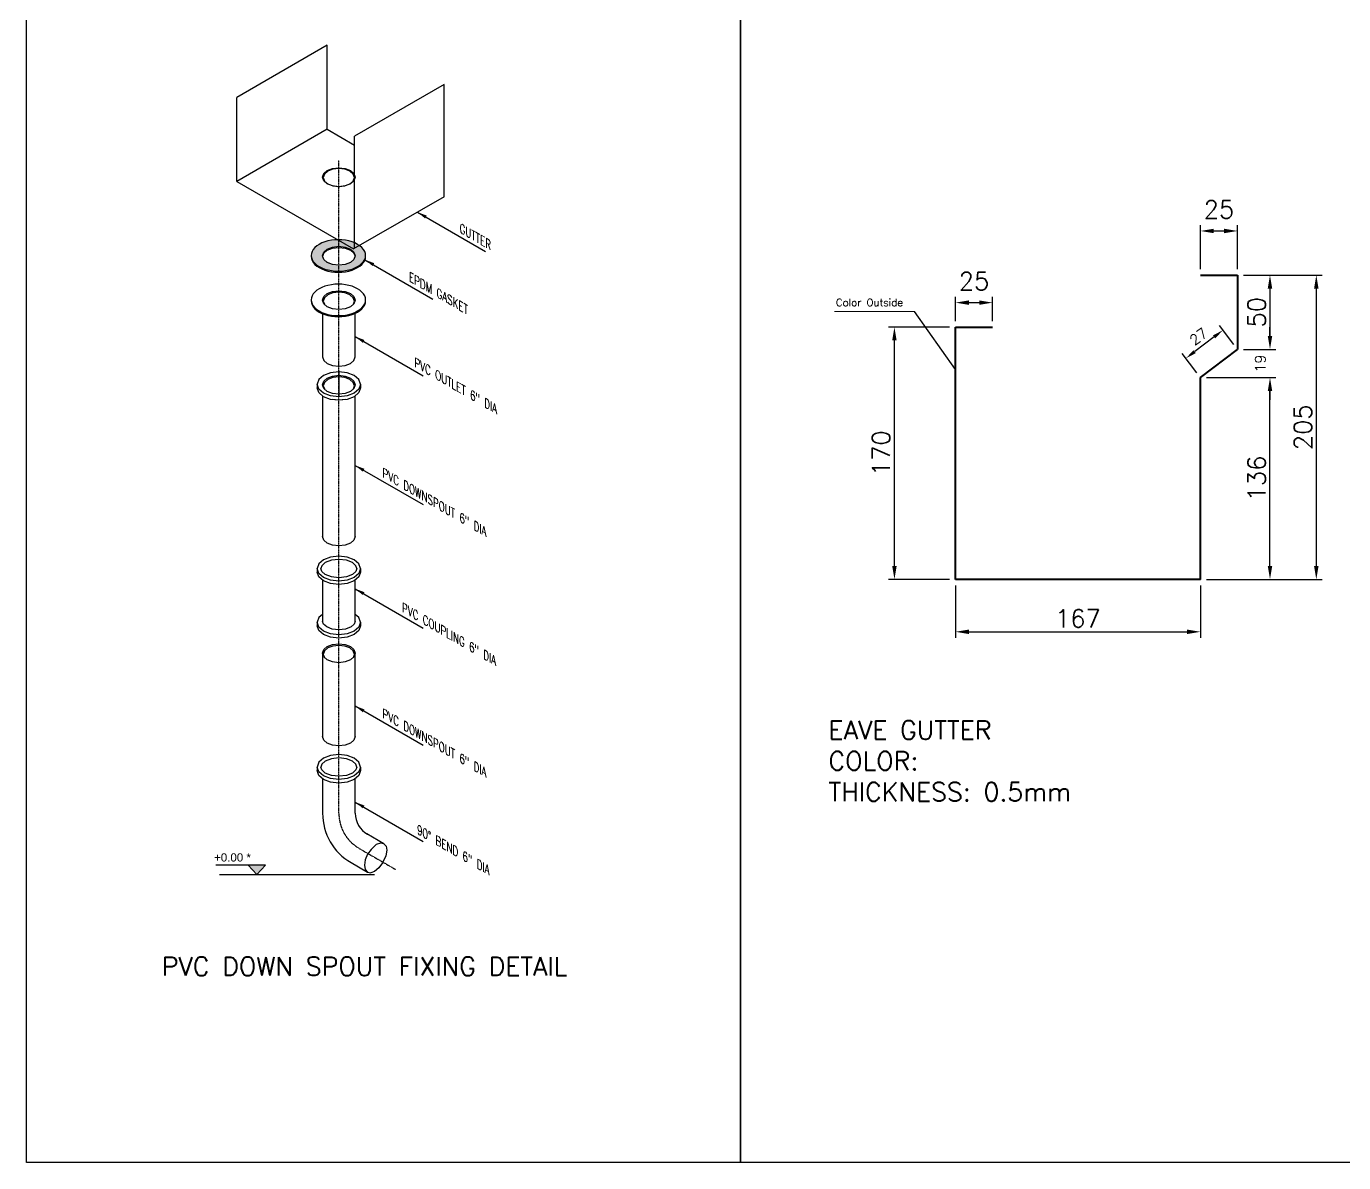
# Model space of a CAD drawing. Header units: millimetres. Extents: x 0 to 2669304, y -3314102 to 0.
# Drawn here: x 2469866 to 2470754, y -3235329 to -3234563 of the extents above; entities that cross this region are included whole.
import ezdxf
from ezdxf.enums import TextEntityAlignment as Align

# ---------------------------------------------------------------- set-up
doc = ezdxf.new("R2010")
doc.units = ezdxf.units.MM
doc.header["$LTSCALE"] = 0.4
doc.header["$MEASUREMENT"] = 0
doc.header["$PDMODE"] = 34
doc.linetypes.add('CENTER', pattern=[2, 1.25, -0.25, 0.25, -0.25])
for name, color, linetype in [('Dim', 7, 'Continuous'), ('MISCEL', 7, 'Continuous'), ('Seal-Text', 60, 'Continuous'), ('TRIMS', 144, 'Continuous')]:
    doc.layers.add(name, color=color, linetype=linetype)
doc.layers.add('TEXT', color=7, linetype='Continuous', lineweight=13)
doc.styles.add('ARIAL', font='arial.ttf')
doc.styles.add('ROMANS', font='romans.shx')
doc.dimstyles.new('STORE-MANUFC', dxfattribs={"dimtxt": 35, "dimasz": 25, "dimexe": 0, "dimexo": 0, "dimgap": 10, "dimtad": 1, "dimdec": 0, "dimzin": 3, "dimdsep": 46, "dimtxsty": 'ROMANS', "dimcen": 25, "dimclrd": 8, "dimclre": 8, "dimadec": 0, "dimazin": 0, "dimtfac": 1, "dimtdec": 0, "dimtofl": 0, "dimtmove": 2, "dimatfit": 3, "dimfxl": 0, "dimtolj": 1, "dimtzin": 0, "dimlwd": -1, "dimlwe": -1, "dimarcsym": 0})

# ---------------------------------------------------------------- blocks, each defined once
blk = doc.blocks.new('*D441')
at = {"color": 8, "linetype": 'ByBlock', "ltscale": 0.8}
for p, q in [((2470657.37, -3234726.79), (2470657.37, -3234697.01)), ((2470682.37, -3234726.79), (2470682.37, -3234697.01)), ((2470666.37, -3234701.01), (2470673.37, -3234701.01))]:
    blk.add_line(p, q, dxfattribs=at)
at = {"color": 8, "ltscale": 0.8}
for points in [[(2470666.37, -3234699.51), (2470666.37, -3234702.51), (2470657.37, -3234701.01)], [(2470673.37, -3234699.51), (2470673.37, -3234702.51), (2470682.37, -3234701.01)]]:
    blk.add_solid(points, dxfattribs=at)
at = {"layer": 'Defpoints', "color": 0, "ltscale": 0.8}
for p in [(2470682.37, -3234701.01), (2470657.37, -3234730.79), (2470682.37, -3234730.79)]:
    blk.add_point(p, dxfattribs=at)
at = {"color": 0, "lineweight": 0, "ltscale": 0.8, "insert": (2470669.87, -3234686.51), "char_height": 12, "attachment_point": 5, "style": 'ROMANS'}
blk.add_mtext('\\A1;25', dxfattribs=at)
blk = doc.blocks.new('*D442')
at = {"color": 8, "linetype": 'ByBlock', "ltscale": 0.8}
for p, q in [((2470686.37, -3234730.79), (2470708.25, -3234730.79)), ((2470704.25, -3234739.79), (2470704.25, -3234771.79)), ((2470686.37, -3234780.79), (2470708.25, -3234780.79))]:
    blk.add_line(p, q, dxfattribs=at)
at = {"color": 8, "ltscale": 0.8}
for points in [[(2470702.75, -3234739.79), (2470705.75, -3234739.79), (2470704.25, -3234730.79)], [(2470702.75, -3234771.79), (2470705.75, -3234771.79), (2470704.25, -3234780.79)]]:
    blk.add_solid(points, dxfattribs=at)
at = {"layer": 'Defpoints', "color": 0, "ltscale": 0.8}
for p in [(2470682.37, -3234730.79), (2470682.37, -3234780.79), (2470704.25, -3234780.79)]:
    blk.add_point(p, dxfattribs=at)
at = {"color": 0, "lineweight": 0, "ltscale": 0.8, "insert": (2470695.25, -3234755.79), "char_height": 12, "attachment_point": 5, "rotation": 90, "style": 'ROMANS'}
blk.add_mtext('\\A1;50', dxfattribs=at)
blk = doc.blocks.new('*D443')
at = {"color": 8, "linetype": 'ByBlock', "ltscale": 0.8}
for p, q in [((2470679.95, -3234777.61), (2470670.12, -3234764.68)), ((2470666.57, -3234772.4), (2470653.51, -3234782.32)), ((2470654.95, -3234796.61), (2470645.12, -3234783.68))]:
    blk.add_line(p, q, dxfattribs=at)
at = {"color": 8, "ltscale": 0.8}
for points in [[(2470665.82, -3234771.4), (2470667.33, -3234773.39), (2470672.54, -3234767.86)], [(2470652.76, -3234781.33), (2470654.27, -3234783.32), (2470647.54, -3234786.86)]]:
    blk.add_solid(points, dxfattribs=at)
at = {"layer": 'Defpoints', "color": 0, "ltscale": 0.8}
for p in [(2470682.37, -3234780.79), (2470647.54, -3234786.86), (2470657.37, -3234799.79)]:
    blk.add_point(p, dxfattribs=at)
at = {"color": 0, "lineweight": 0, "ltscale": 0.8, "insert": (2470656.11, -3234772.19), "char_height": 7, "attachment_point": 5, "rotation": 37.23483, "style": 'ROMANS'}
blk.add_mtext('\\A1;27', dxfattribs=at)
blk = doc.blocks.new('*D444')
at = {"color": 8, "linetype": 'ByBlock', "ltscale": 0.8}
for p, q in [((2470661.37, -3234799.79), (2470708.25, -3234799.79)), ((2470704.25, -3234926.79), (2470704.25, -3234808.79)), ((2470661.37, -3234935.79), (2470708.25, -3234935.79))]:
    blk.add_line(p, q, dxfattribs=at)
at = {"color": 8, "ltscale": 0.8}
for points in [[(2470702.75, -3234808.79), (2470705.75, -3234808.79), (2470704.25, -3234799.79)], [(2470702.75, -3234926.79), (2470705.75, -3234926.79), (2470704.25, -3234935.79)]]:
    blk.add_solid(points, dxfattribs=at)
at = {"layer": 'Defpoints', "color": 0, "ltscale": 0.8}
for p in [(2470657.37, -3234799.79), (2470704.25, -3234799.79), (2470657.37, -3234935.79)]:
    blk.add_point(p, dxfattribs=at)
at = {"color": 0, "lineweight": 0, "ltscale": 0.8, "insert": (2470695.25, -3234867.79), "char_height": 12, "attachment_point": 5, "rotation": 90, "style": 'ROMANS'}
blk.add_mtext('\\A1;136', dxfattribs=at)
blk = doc.blocks.new('*D427')
at = {"color": 8, "linetype": 'ByBlock', "ltscale": 0.8}
for p, q in [((2470704.25, -3234773.29), (2470704.25, -3234765.79)), ((2470686.37, -3234780.79), (2470708.25, -3234780.79)), ((2470686.37, -3234799.79), (2470708.25, -3234799.79)), ((2470704.25, -3234807.29), (2470704.25, -3234814.79))]:
    blk.add_line(p, q, dxfattribs=at)
at = {"color": 8, "ltscale": 0.8}
for points in [[(2470703, -3234773.29), (2470705.5, -3234773.29), (2470704.25, -3234780.79)], [(2470703, -3234807.29), (2470705.5, -3234807.29), (2470704.25, -3234799.79)]]:
    blk.add_solid(points, dxfattribs=at)
at = {"layer": 'Defpoints', "color": 0, "ltscale": 0.8}
for p in [(2470682.37, -3234780.79), (2470682.37, -3234799.79), (2470704.25, -3234799.79)]:
    blk.add_point(p, dxfattribs=at)
at = {"color": 0, "lineweight": 0, "ltscale": 0.8, "insert": (2470697.75, -3234790.29), "char_height": 7, "attachment_point": 5, "rotation": 90, "style": 'ROMANS'}
blk.add_mtext('\\A1;19', dxfattribs=at)
blk = doc.blocks.new('*D445')
at = {"color": 8, "linetype": 'ByBlock', "ltscale": 0.8}
for p, q in [((2470492.37, -3234939.79), (2470492.37, -3234975.09)), ((2470657.37, -3234939.79), (2470657.37, -3234975.09)), ((2470501.37, -3234971.09), (2470648.37, -3234971.09))]:
    blk.add_line(p, q, dxfattribs=at)
at = {"color": 8, "ltscale": 0.8}
for points in [[(2470501.37, -3234969.59), (2470501.37, -3234972.59), (2470492.37, -3234971.09)], [(2470648.37, -3234969.59), (2470648.37, -3234972.59), (2470657.37, -3234971.09)]]:
    blk.add_solid(points, dxfattribs=at)
at = {"layer": 'Defpoints', "color": 0, "ltscale": 0.8}
for p in [(2470492.37, -3234935.79), (2470657.37, -3234935.79), (2470657.37, -3234971.09)]:
    blk.add_point(p, dxfattribs=at)
at = {"color": 0, "lineweight": 0, "ltscale": 0.8, "insert": (2470574.87, -3234962.09), "char_height": 12, "attachment_point": 5, "style": 'ROMANS'}
blk.add_mtext('\\A1;167', dxfattribs=at)
blk = doc.blocks.new('*D446')
at = {"color": 8, "linetype": 'ByBlock', "ltscale": 0.8}
for p, q in [((2470488.37, -3234765.79), (2470447.25, -3234765.79)), ((2470451.25, -3234926.79), (2470451.25, -3234774.79)), ((2470488.37, -3234935.79), (2470447.25, -3234935.79))]:
    blk.add_line(p, q, dxfattribs=at)
at = {"color": 8, "ltscale": 0.8}
for points in [[(2470449.75, -3234774.79), (2470452.75, -3234774.79), (2470451.25, -3234765.79)], [(2470449.75, -3234926.79), (2470452.75, -3234926.79), (2470451.25, -3234935.79)]]:
    blk.add_solid(points, dxfattribs=at)
at = {"layer": 'Defpoints', "color": 0, "ltscale": 0.8}
for p in [(2470451.25, -3234765.79), (2470492.37, -3234765.79), (2470492.37, -3234935.79)]:
    blk.add_point(p, dxfattribs=at)
at = {"color": 0, "lineweight": 0, "ltscale": 0.8, "insert": (2470442.25, -3234850.79), "char_height": 12, "attachment_point": 5, "rotation": 90, "style": 'ROMANS'}
blk.add_mtext('\\A1;170', dxfattribs=at)
blk = doc.blocks.new('*D447')
at = {"color": 8, "linetype": 'ByBlock', "ltscale": 0.8}
for p, q in [((2470492.37, -3234761.79), (2470492.37, -3234745.3)), ((2470501.37, -3234749.3), (2470508.37, -3234749.3)), ((2470517.37, -3234761.79), (2470517.37, -3234745.3))]:
    blk.add_line(p, q, dxfattribs=at)
at = {"color": 8, "ltscale": 0.8}
for points in [[(2470501.37, -3234747.8), (2470501.37, -3234750.8), (2470492.37, -3234749.3)], [(2470508.37, -3234747.8), (2470508.37, -3234750.8), (2470517.37, -3234749.3)]]:
    blk.add_solid(points, dxfattribs=at)
at = {"layer": 'Defpoints', "color": 0, "ltscale": 0.8}
for p in [(2470517.37, -3234749.3), (2470492.37, -3234765.79), (2470517.37, -3234765.79)]:
    blk.add_point(p, dxfattribs=at)
at = {"color": 0, "lineweight": 0, "ltscale": 0.8, "insert": (2470504.87, -3234734.8), "char_height": 12, "attachment_point": 5, "style": 'ROMANS'}
blk.add_mtext('\\A1;25', dxfattribs=at)
blk = doc.blocks.new('*D428')
at = {"color": 8, "linetype": 'ByBlock', "ltscale": 0.8}
for p, q in [((2470686.37, -3234730.79), (2470739.44, -3234730.79)), ((2470735.44, -3234739.79), (2470735.44, -3234926.79)), ((2470661.37, -3234935.79), (2470739.44, -3234935.79))]:
    blk.add_line(p, q, dxfattribs=at)
at = {"color": 8, "ltscale": 0.8}
for points in [[(2470733.94, -3234739.79), (2470736.94, -3234739.79), (2470735.44, -3234730.79)], [(2470733.94, -3234926.79), (2470736.94, -3234926.79), (2470735.44, -3234935.79)]]:
    blk.add_solid(points, dxfattribs=at)
at = {"layer": 'Defpoints', "color": 0, "ltscale": 0.8}
for p in [(2470682.37, -3234730.79), (2470657.37, -3234935.79), (2470735.44, -3234935.79)]:
    blk.add_point(p, dxfattribs=at)
at = {"color": 0, "lineweight": 0, "ltscale": 0.8, "insert": (2470726.44, -3234833.29), "char_height": 12, "attachment_point": 5, "rotation": 90, "style": 'ROMANS'}
blk.add_mtext('\\A1;205', dxfattribs=at)

msp = doc.modelspace()

# ---------------------------------------------------------------- hatches: boundary and pattern name
at = {"layer": 'MISCEL'}
h = msp.add_hatch(color=256, dxfattribs=at)
h.paths.add_polyline_path([(2470089.6446, -3234710.0227), (2470087.842, -3234709.1092), (2470085.8485, -3234708.3395), (2470083.6982, -3234707.7267), (2470081.4279, -3234707.2814), (2470079.0764, -3234707.0111), (2470076.9947, -3234706.9322), (2470076.9947, -3234711.3369), (2470081.2038, -3234711.8207), (2470084.7717, -3234713.1983), (2470087.1555, -3234715.26), (2470087.9927, -3234717.6919), (2470087.1555, -3234720.1239), (2470084.7717, -3234722.1856), (2470081.2038, -3234723.5631), (2470076.9947, -3234724.0469), (2470076.9947, -3234728.0919), (2470079.0764, -3234728.0131), (2470081.4279, -3234727.7428), (2470083.6982, -3234727.2974), (2470085.8485, -3234726.6847), (2470087.842, -3234725.915), (2470089.6446, -3234725.0015), (2470091.2254, -3234723.9598), (2470092.5574, -3234722.8079), (2470093.6179, -3234721.5653), (2470094.3886, -3234720.2534), (2470094.8563, -3234718.8946), (2470095.0132, -3234717.5121), (2470094.8563, -3234716.1296), (2470094.3886, -3234714.7707), (2470093.6179, -3234713.4588), (2470092.5574, -3234712.2163), (2470091.2254, -3234711.0643)])
h.paths.add_polyline_path([(2470076.9947, -3234706.9322), (2470076.6839, -3234706.9205), (2470074.2915, -3234707.0111), (2470071.94, -3234707.2814), (2470069.6697, -3234707.7267), (2470067.5194, -3234708.3395), (2470065.526, -3234709.1092), (2470063.7234, -3234710.0227), (2470062.1426, -3234711.0643), (2470060.8105, -3234712.2163), (2470059.7501, -3234713.4588), (2470058.9794, -3234714.7707), (2470058.5117, -3234716.1296), (2470058.3548, -3234717.5121), (2470058.5117, -3234718.8946), (2470058.9794, -3234720.2534), (2470059.7501, -3234721.5653), (2470060.8105, -3234722.8079), (2470062.1426, -3234723.9598), (2470063.7234, -3234725.0015), (2470065.526, -3234725.915), (2470067.5194, -3234726.6847), (2470069.6697, -3234727.2974), (2470071.94, -3234727.7428), (2470071.9663, -3234727.7458), (2470071.9666, -3234727.7428), (2470074.3312, -3234728.0146), (2470076.6839, -3234728.1037), (2470076.9947, -3234728.0919), (2470076.9947, -3234724.0468), (2470072.7867, -3234723.5631), (2470069.2188, -3234722.1856), (2470066.8349, -3234720.1239), (2470065.9977, -3234717.6919), (2470066.8349, -3234715.26), (2470069.2188, -3234713.1983), (2470072.7867, -3234711.8207), (2470076.9947, -3234711.337)])
at = {"layer": 'Seal-Text'}
h = msp.add_hatch(color=256, dxfattribs=at)
h.dxf.hatch_style = 1
h.paths.add_polyline_path([(2470027.6723, -3235128.3455), (2470015.8514, -3235128.3455), (2470021.7618, -3235134.6828)])

# ---------------------------------------------------------------- linework, layer by layer
at = {"color": 1, "lineweight": 40}
for p, q in [((2470657.3731, -3234730.7944), (2470682.3731, -3234730.7944)), ((2470682.3731, -3234730.7944), (2470682.3731, -3234780.7944)), ((2470492.3731, -3234935.7944), (2470492.3731, -3234765.7944)), ((2470492.3731, -3234765.7944), (2470517.3731, -3234765.7944)), ((2470657.3731, -3234799.7944), (2470682.3731, -3234780.7944)), ((2470657.3731, -3234935.7944), (2470657.3731, -3234799.7944)), ((2470657.3731, -3234935.7944), (2470492.3731, -3234935.7944))]:
    msp.add_line(p, q, dxfattribs=at)
at = {"lineweight": 0, "ltscale": 0.8}
msp.add_line((2470464.8037, -3234755.2179), (2470410.845, -3234755.2179), dxfattribs=at)
msp.add_line((2470076.9947, -3234795.2178), (2470076.9947, -3234812.7344))
at = {"color": 4}
for points in [[(2469866.4609, -3234505.6855), (2470347.4609, -3234505.6855), (2470347.4609, -3235328.7781), (2469866.4609, -3235328.7781)], [(2470347.4609, -3234505.6855), (2470828.4609, -3234505.6855), (2470828.4609, -3235328.7781), (2470347.4609, -3235328.7781)]]:
    msp.add_lwpolyline(points, close=True, dxfattribs=at)
at = {"layer": 'Dim', "linetype": 'Continuous'}
for p, q in [((2470129.9262, -3234688.3255), (2470175.719, -3234714.7872)), ((2470094.5849, -3234720.401), (2470140.3778, -3234746.8627)), ((2470087.9921, -3234772.126), (2470133.7849, -3234798.5878)), ((2470087.9921, -3234858.9524), (2470133.7849, -3234885.4141)), ((2470087.9921, -3234942.0812), (2470133.7849, -3234968.543)), ((2470087.9921, -3235021.0617), (2470133.7849, -3235047.5234)), ((2470088.0507, -3235085.8539), (2470133.8436, -3235112.3156))]:
    msp.add_line(p, q, dxfattribs=at)
for points in [[(2470136.1517, -3234690.6605), (2470135.0579, -3234692.5533), (2470129.9262, -3234688.3255)], [(2470100.8104, -3234722.7359), (2470099.7166, -3234724.6288), (2470094.5849, -3234720.401)], [(2470094.2176, -3234774.461), (2470093.1238, -3234776.3539), (2470087.9921, -3234772.126)], [(2470094.2176, -3234861.2874), (2470093.1238, -3234863.1802), (2470087.9921, -3234858.9524)], [(2470094.2177, -3234944.4162), (2470093.1239, -3234946.3091), (2470087.9922, -3234942.0812)], [(2470094.2176, -3235023.3966), (2470093.1238, -3235025.2895), (2470087.9921, -3235021.0617)], [(2470094.2176, -3235088.1406), (2470093.1238, -3235090.0334), (2470087.9921, -3235085.8056)]]:
    msp.add_solid(points, dxfattribs=at)
at = {"layer": 'MISCEL', "linetype": 'CENTER', "ltscale": 0.5}
for p, q in [((2470076.9947, -3235093.3703), (2470076.9947, -3234653.2535)), ((2470090.7125, -3235117.0867), (2470115.3512, -3235131.3243))]:
    msp.add_line(p, q, dxfattribs=at)
at = {"layer": 'MISCEL', "linetype": 'Continuous'}
for p, q in [((2470076.6839, -3234706.9205), (2470074.2915, -3234707.0111)), ((2470079.0764, -3234707.0111), (2470076.6839, -3234706.9205)), ((2470058.9794, -3234714.7707), (2470058.5117, -3234716.1296)), ((2470059.7501, -3234713.4588), (2470058.9794, -3234714.7707)), ((2470060.8105, -3234712.2163), (2470059.7501, -3234713.4588)), ((2470062.1426, -3234711.0643), (2470060.8105, -3234712.2163)), ((2470063.7234, -3234710.0227), (2470062.1426, -3234711.0643)), ((2470065.526, -3234709.1092), (2470063.7234, -3234710.0227)), ((2470067.5194, -3234708.3395), (2470065.526, -3234709.1092)), ((2470065.9977, -3234717.6919), (2470066.8349, -3234715.26)), ((2470066.8349, -3234715.26), (2470069.2188, -3234713.1983)), ((2470066.8349, -3234715.978), (2470069.2188, -3234713.9163)), ((2470069.6697, -3234707.7267), (2470067.5194, -3234708.3395)), ((2470069.2188, -3234713.1983), (2470072.7867, -3234711.8207)), ((2470069.2188, -3234713.9163), (2470072.7867, -3234712.5388)), ((2470071.94, -3234707.2814), (2470069.6697, -3234707.7267)), ((2470074.2915, -3234707.0111), (2470071.94, -3234707.2814)), ((2470072.7867, -3234711.8207), (2470076.9952, -3234711.337)), ((2470072.7867, -3234712.5388), (2470076.9952, -3234712.055)), ((2470076.9952, -3234711.337), (2470081.2038, -3234711.8207)), ((2470076.9952, -3234712.055), (2470081.2038, -3234712.5388)), ((2470081.4279, -3234707.2814), (2470079.0764, -3234707.0111)), ((2470081.2038, -3234711.8207), (2470084.7717, -3234713.1983)), ((2470081.2038, -3234712.5388), (2470084.7717, -3234713.9163)), ((2470083.6982, -3234707.7267), (2470081.4279, -3234707.2814)), ((2470085.8485, -3234708.3395), (2470083.6982, -3234707.7267)), ((2470084.7717, -3234713.1983), (2470087.1555, -3234715.26)), ((2470084.7717, -3234713.9163), (2470087.1555, -3234715.978)), ((2470087.842, -3234709.1092), (2470085.8485, -3234708.3395)), ((2470087.1555, -3234715.26), (2470087.9927, -3234717.6919)), ((2470089.6446, -3234710.0227), (2470087.842, -3234709.1092)), ((2470091.2254, -3234711.0643), (2470089.6446, -3234710.0227)), ((2470092.5574, -3234712.2163), (2470091.2254, -3234711.0643)), ((2470093.6179, -3234713.4588), (2470092.5574, -3234712.2163)), ((2470094.3886, -3234714.7707), (2470093.6179, -3234713.4588)), ((2470094.8563, -3234716.1296), (2470094.3886, -3234714.7707)), ((2470058.5117, -3234716.1296), (2470058.3548, -3234717.5121)), ((2470058.3548, -3234717.5121), (2470058.5117, -3234718.8946)), ((2470058.3548, -3234717.5121), (2470058.3548, -3234718.2301)), ((2470058.3548, -3234718.2301), (2470058.5117, -3234719.6126)), ((2470058.5117, -3234718.8946), (2470058.9794, -3234720.2534)), ((2470058.5117, -3234719.6126), (2470058.9794, -3234720.9714)), ((2470058.9794, -3234720.2534), (2470059.7501, -3234721.5653)), ((2470058.9794, -3234720.9714), (2470059.7501, -3234722.2833)), ((2470059.7501, -3234721.5653), (2470060.8105, -3234722.8079)), ((2470059.7501, -3234722.2833), (2470060.8105, -3234723.5259)), ((2470060.8105, -3234722.8079), (2470062.1426, -3234723.9598)), ((2470060.8105, -3234723.5259), (2470062.1426, -3234724.6779)), ((2470062.1426, -3234723.9598), (2470063.7234, -3234725.0015)), ((2470062.1426, -3234724.6779), (2470063.7234, -3234725.7195)), ((2470066.8349, -3234720.1239), (2470065.9977, -3234717.6919)), ((2470066.1214, -3234718.051), (2470066.8349, -3234715.978)), ((2470069.2188, -3234722.1856), (2470066.8349, -3234720.1239)), ((2470072.7867, -3234723.5631), (2470069.2188, -3234722.1856)), ((2470072.8133, -3234723.5631), (2470069.2454, -3234722.1856)), ((2470076.9952, -3234724.0469), (2470072.7867, -3234723.5631)), ((2470077.0217, -3234724.0469), (2470072.8133, -3234723.5631)), ((2470081.2038, -3234723.5631), (2470076.9952, -3234724.0469)), ((2470084.7717, -3234722.1856), (2470081.2038, -3234723.5631)), ((2470087.1555, -3234720.1239), (2470084.7717, -3234722.1856)), ((2470087.1555, -3234715.978), (2470087.8691, -3234718.051)), ((2470087.9927, -3234717.6919), (2470087.1555, -3234720.1239)), ((2470089.6446, -3234725.0015), (2470091.2254, -3234723.9598)), ((2470089.6446, -3234725.7195), (2470091.2254, -3234724.6779)), ((2470091.2254, -3234723.9598), (2470092.5574, -3234722.8079)), ((2470091.2254, -3234724.6779), (2470092.5574, -3234723.5259)), ((2470092.5574, -3234722.8079), (2470093.6179, -3234721.5653)), ((2470092.5574, -3234723.5259), (2470093.6179, -3234722.2833)), ((2470093.6179, -3234721.5653), (2470094.3886, -3234720.2534)), ((2470093.6179, -3234722.2833), (2470094.3886, -3234720.9714)), ((2470094.3886, -3234720.2534), (2470094.8563, -3234718.8946)), ((2470094.3886, -3234720.9714), (2470094.8563, -3234719.6126)), ((2470095.0132, -3234717.5121), (2470094.8563, -3234716.1296)), ((2470094.8563, -3234718.8946), (2470095.0132, -3234717.5121)), ((2470094.8563, -3234719.6126), (2470095.0132, -3234718.2301)), ((2470095.0132, -3234718.2301), (2470095.0132, -3234717.5121)), ((2470063.7234, -3234725.0015), (2470065.526, -3234725.915)), ((2470063.7234, -3234725.7195), (2470065.526, -3234726.633)), ((2470065.526, -3234725.915), (2470067.5194, -3234726.6847)), ((2470065.526, -3234726.633), (2470067.5194, -3234727.4027)), ((2470067.5194, -3234726.6847), (2470069.6697, -3234727.2974)), ((2470067.5194, -3234727.4027), (2470069.6697, -3234728.0155)), ((2470069.6697, -3234727.2974), (2470071.94, -3234727.7428)), ((2470069.6697, -3234728.0155), (2470071.94, -3234728.4608)), ((2470069.6963, -3234727.2974), (2470071.9666, -3234727.7428)), ((2470071.94, -3234727.7428), (2470074.2915, -3234728.0131)), ((2470071.94, -3234728.4608), (2470074.2915, -3234728.7311)), ((2470071.9666, -3234727.7428), (2470074.3181, -3234728.0131)), ((2470074.2915, -3234728.0131), (2470076.6839, -3234728.1037)), ((2470074.2915, -3234728.7311), (2470076.6839, -3234728.8217)), ((2470076.6839, -3234728.1037), (2470079.0764, -3234728.0131)), ((2470076.6839, -3234728.8217), (2470079.0764, -3234728.7311)), ((2470079.0764, -3234728.0131), (2470081.4279, -3234727.7428)), ((2470079.0764, -3234728.7311), (2470081.4279, -3234728.4608)), ((2470081.4279, -3234727.7428), (2470083.6982, -3234727.2974)), ((2470081.4279, -3234728.4608), (2470083.6982, -3234728.0155)), ((2470083.6982, -3234727.2974), (2470085.8485, -3234726.6847)), ((2470083.6982, -3234728.0155), (2470085.8485, -3234727.4027)), ((2470085.8485, -3234726.6847), (2470087.842, -3234725.915)), ((2470085.8485, -3234727.4027), (2470087.842, -3234726.633)), ((2470087.842, -3234725.915), (2470089.6446, -3234725.0015)), ((2470087.842, -3234726.633), (2470089.6446, -3234725.7195)), ((2470060.8105, -3234742.1344), (2470059.7501, -3234743.377)), ((2470062.1426, -3234740.9825), (2470060.8105, -3234742.1344)), ((2470063.7234, -3234739.9408), (2470062.1426, -3234740.9825)), ((2470065.526, -3234739.0273), (2470063.7234, -3234739.9408)), ((2470067.5194, -3234738.2576), (2470065.526, -3234739.0273)), ((2470069.6697, -3234737.6448), (2470067.5194, -3234738.2576)), ((2470069.2188, -3234743.1164), (2470072.7867, -3234741.7388)), ((2470071.94, -3234737.1995), (2470069.6697, -3234737.6448)), ((2470074.2915, -3234736.9292), (2470071.94, -3234737.1995)), ((2470072.7867, -3234741.7388), (2470076.9952, -3234741.2551)), ((2470076.9946, -3234742.2693), (2470072.9824, -3234742.7305)), ((2470076.6839, -3234736.8386), (2470074.2915, -3234736.9292)), ((2470079.0764, -3234736.9292), (2470076.6839, -3234736.8386)), ((2470081.0068, -3234742.7305), (2470076.9946, -3234742.2693)), ((2470076.9952, -3234741.2551), (2470081.2038, -3234741.7388)), ((2470081.4279, -3234737.1995), (2470079.0764, -3234736.9292)), ((2470081.2038, -3234741.7388), (2470084.7717, -3234743.1164)), ((2470083.6982, -3234737.6448), (2470081.4279, -3234737.1995)), ((2470085.8485, -3234738.2576), (2470083.6982, -3234737.6448)), ((2470087.842, -3234739.0273), (2470085.8485, -3234738.2576)), ((2470089.6446, -3234739.9408), (2470087.842, -3234739.0273)), ((2470091.2254, -3234740.9825), (2470089.6446, -3234739.9408)), ((2470092.5574, -3234742.1344), (2470091.2254, -3234740.9825)), ((2470093.6179, -3234743.377), (2470092.5574, -3234742.1344)), ((2470058.5117, -3234746.0478), (2470058.3548, -3234747.4302)), ((2470058.3548, -3234747.4302), (2470058.5117, -3234748.8127)), ((2470058.3548, -3234747.4302), (2470058.3548, -3234748.1483)), ((2470058.3548, -3234748.1483), (2470058.5117, -3234749.5308)), ((2470058.9794, -3234744.6889), (2470058.5117, -3234746.0478)), ((2470058.5117, -3234748.8127), (2470058.9794, -3234750.1715)), ((2470058.5117, -3234749.5308), (2470058.9794, -3234750.8896)), ((2470059.7501, -3234743.377), (2470058.9794, -3234744.6889)), ((2470058.9794, -3234750.1715), (2470059.7501, -3234751.4834)), ((2470058.9794, -3234750.8896), (2470059.7501, -3234752.2015)), ((2470065.9977, -3234747.6101), (2470066.8349, -3234745.1781)), ((2470066.8349, -3234750.042), (2470065.9977, -3234747.6101)), ((2470067.3085, -3234746.0093), (2470066.5104, -3234748.3277)), ((2470066.5104, -3234748.3277), (2470067.2131, -3234750.3691)), ((2470066.8349, -3234745.1781), (2470069.2188, -3234743.1164)), ((2470069.2188, -3234752.1037), (2470066.8349, -3234750.042)), ((2470069.5811, -3234744.0438), (2470067.3085, -3234746.0093)), ((2470072.9824, -3234742.7305), (2470069.5811, -3234744.0438)), ((2470084.4081, -3234744.0438), (2470081.0068, -3234742.7305)), ((2470086.6808, -3234746.0093), (2470084.4081, -3234744.0438)), ((2470084.7717, -3234743.1164), (2470087.1555, -3234745.1781)), ((2470087.1555, -3234750.042), (2470084.7717, -3234752.1037)), ((2470087.4788, -3234748.3277), (2470086.6808, -3234746.0093)), ((2470086.7757, -3234750.3705), (2470087.4788, -3234748.3277)), ((2470087.1555, -3234745.1781), (2470087.9927, -3234747.6101)), ((2470087.9927, -3234747.6101), (2470087.1555, -3234750.042)), ((2470094.3886, -3234744.6889), (2470093.6179, -3234743.377)), ((2470093.6179, -3234751.4834), (2470094.3886, -3234750.1715)), ((2470093.6179, -3234752.2015), (2470094.3886, -3234750.8896)), ((2470094.8563, -3234746.0478), (2470094.3886, -3234744.6889)), ((2470094.3886, -3234750.1715), (2470094.8563, -3234748.8127)), ((2470094.3886, -3234750.8896), (2470094.8563, -3234749.5308)), ((2470095.0132, -3234747.4302), (2470094.8563, -3234746.0478)), ((2470094.8563, -3234748.8127), (2470095.0132, -3234747.4302)), ((2470094.8563, -3234749.5308), (2470095.0132, -3234748.1483)), ((2470095.0132, -3234748.1483), (2470095.0132, -3234747.4302)), ((2470059.7501, -3234751.4834), (2470060.8105, -3234752.726)), ((2470059.7501, -3234752.2015), (2470060.8105, -3234753.444)), ((2470060.8105, -3234752.726), (2470062.1426, -3234753.878)), ((2470060.8105, -3234753.444), (2470062.1426, -3234754.596)), ((2470062.1426, -3234753.878), (2470063.7234, -3234754.9196)), ((2470062.1426, -3234754.596), (2470063.7234, -3234755.6377)), ((2470063.7234, -3234754.9196), (2470065.526, -3234755.8331)), ((2470063.7234, -3234755.6377), (2470065.526, -3234756.5512)), ((2470065.526, -3234755.8331), (2470067.5194, -3234756.6028)), ((2470065.526, -3234756.5512), (2470067.5194, -3234757.3209)), ((2470065.9971, -3234756.7331), (2470065.9971, -3234785.8129)), ((2470067.5194, -3234756.6028), (2470069.6697, -3234757.2156)), ((2470067.5194, -3234757.3209), (2470069.6697, -3234757.9336)), ((2470072.7867, -3234753.4813), (2470069.2188, -3234752.1037)), ((2470069.6697, -3234757.2156), (2470071.94, -3234757.661)), ((2470069.6697, -3234757.9336), (2470071.94, -3234758.379)), ((2470071.94, -3234757.661), (2470074.2915, -3234757.9312)), ((2470071.94, -3234758.379), (2470074.2915, -3234758.6492)), ((2470076.9952, -3234753.965), (2470072.7867, -3234753.4813)), ((2470074.2915, -3234757.9312), (2470076.6839, -3234758.0218)), ((2470074.2915, -3234758.6492), (2470076.6839, -3234758.7399)), ((2470076.6839, -3234758.0218), (2470079.0764, -3234757.9312)), ((2470076.6839, -3234758.7399), (2470079.0764, -3234758.6492)), ((2470081.2038, -3234753.4813), (2470076.9952, -3234753.965)), ((2470079.0764, -3234757.9312), (2470081.4279, -3234757.661)), ((2470079.0764, -3234758.6492), (2470081.4279, -3234758.379)), ((2470084.7717, -3234752.1037), (2470081.2038, -3234753.4813)), ((2470081.4279, -3234757.661), (2470083.6982, -3234757.2156)), ((2470081.4279, -3234758.379), (2470083.6982, -3234757.9336)), ((2470083.6982, -3234757.2156), (2470085.8485, -3234756.6028)), ((2470083.6982, -3234757.9336), (2470085.8485, -3234757.3209)), ((2470085.8485, -3234756.6028), (2470087.842, -3234755.8331)), ((2470085.8485, -3234757.3209), (2470087.842, -3234756.5512)), ((2470087.842, -3234755.8331), (2470089.6446, -3234754.9196)), ((2470087.842, -3234756.5512), (2470089.6446, -3234755.6377)), ((2470087.9921, -3234785.8129), (2470087.9921, -3234756.4751)), ((2470089.6446, -3234754.9196), (2470091.2254, -3234753.878)), ((2470089.6446, -3234755.6377), (2470091.2254, -3234754.596)), ((2470091.2254, -3234753.878), (2470092.5574, -3234752.726)), ((2470091.2254, -3234754.596), (2470092.5574, -3234753.444)), ((2470092.5574, -3234752.726), (2470093.6179, -3234751.4834)), ((2470092.5574, -3234753.444), (2470093.6179, -3234752.2015)), ((2470065.9973, -3234785.8129), (2470066.8343, -3234788.2448)), ((2470087.1549, -3234788.2448), (2470087.9921, -3234785.8129)), ((2470066.8343, -3234788.2448), (2470069.2183, -3234790.3065)), ((2470069.2183, -3234790.3065), (2470072.7862, -3234791.6841)), ((2470072.7862, -3234791.6841), (2470076.9946, -3234792.1678)), ((2470076.9946, -3234792.1678), (2470081.2032, -3234791.6841)), ((2470081.2032, -3234791.6841), (2470084.7711, -3234790.3065)), ((2470084.7711, -3234790.3065), (2470087.1549, -3234788.2448)), ((2470062.4785, -3234804.344), (2470062.4785, -3234806.7301)), ((2470065.9977, -3234804.6163), (2470066.8349, -3234802.1844)), ((2470067.3085, -3234803.0155), (2470066.5104, -3234805.3339)), ((2470066.8349, -3234802.1844), (2470069.2188, -3234800.1227)), ((2470069.5811, -3234801.05), (2470067.3085, -3234803.0155)), ((2470069.2188, -3234800.1227), (2470072.7867, -3234798.7451)), ((2470072.9824, -3234799.7367), (2470069.5811, -3234801.05)), ((2470072.7867, -3234798.7451), (2470076.9952, -3234798.2614)), ((2470076.9946, -3234799.2755), (2470072.9824, -3234799.7367)), ((2470081.0068, -3234799.7367), (2470076.9946, -3234799.2755)), ((2470076.9952, -3234798.2614), (2470081.2038, -3234798.7451)), ((2470084.4081, -3234801.05), (2470081.0068, -3234799.7367)), ((2470081.2038, -3234798.7451), (2470084.7717, -3234800.1227)), ((2470086.6808, -3234803.0155), (2470084.4081, -3234801.05)), ((2470084.7717, -3234800.1227), (2470087.1555, -3234802.1844)), ((2470087.4788, -3234805.3339), (2470086.6808, -3234803.0155)), ((2470087.1555, -3234802.1844), (2470087.9927, -3234804.6163)), ((2470091.5119, -3234804.344), (2470091.5119, -3234806.7301)), ((2470065.9972, -3234812.029), (2470065.9977, -3234906.8023)), ((2470066.8349, -3234807.0483), (2470065.9977, -3234804.6163)), ((2470066.5104, -3234805.3339), (2470067.2131, -3234807.3753)), ((2470069.2188, -3234809.11), (2470066.8349, -3234807.0483)), ((2470072.7867, -3234810.4875), (2470069.2188, -3234809.11)), ((2470076.9952, -3234810.9713), (2470072.7867, -3234810.4875)), ((2470081.2038, -3234810.4875), (2470076.9952, -3234810.9713)), ((2470084.7717, -3234809.11), (2470081.2038, -3234810.4875)), ((2470087.1555, -3234807.0483), (2470084.7717, -3234809.11)), ((2470086.7757, -3234807.3768), (2470087.4788, -3234805.3339)), ((2470087.9927, -3234804.6163), (2470087.1555, -3234807.0483)), ((2470087.9927, -3234906.8023), (2470087.9921, -3234812.0312)), ((2470076.9952, -3234815.1206), (2470072.7867, -3234814.6368)), ((2470081.2038, -3234814.6368), (2470076.9952, -3234815.1206)), ((2470066.8349, -3234909.2342), (2470065.9977, -3234906.8023)), ((2470069.2188, -3234911.2959), (2470066.8349, -3234909.2342)), ((2470087.1555, -3234909.2342), (2470084.7717, -3234911.2959)), ((2470087.9927, -3234906.8023), (2470087.1555, -3234909.2342)), ((2470072.7867, -3234912.6735), (2470069.2188, -3234911.2959)), ((2470076.9952, -3234913.1573), (2470072.7867, -3234912.6735)), ((2470081.2038, -3234912.6735), (2470076.9952, -3234913.1573)), ((2470084.7717, -3234911.2959), (2470081.2038, -3234912.6735)), ((2470062.478, -3234928.5061), (2470062.478, -3234930.8922)), ((2470091.5113, -3234928.5061), (2470091.5113, -3234930.8922)), ((2470065.9971, -3234936.1915), (2470065.9979, -3234964.2163)), ((2470087.9922, -3234964.2177), (2470087.9922, -3234936.1928)), ((2470062.478, -3234964.6584), (2470062.478, -3234967.0445)), ((2470091.5113, -3234964.6584), (2470091.5113, -3234967.0445)), ((2470066.8349, -3234983.122), (2470069.2188, -3234981.0603)), ((2470069.5811, -3234981.9876), (2470067.3085, -3234983.9531)), ((2470069.2188, -3234981.0603), (2470072.7867, -3234979.6827)), ((2470072.9824, -3234980.6744), (2470069.5811, -3234981.9876)), ((2470072.7867, -3234979.6827), (2470076.9952, -3234979.199)), ((2470076.9946, -3234980.2132), (2470072.9824, -3234980.6744)), ((2470081.0068, -3234980.6744), (2470076.9946, -3234980.2132)), ((2470076.9952, -3234979.199), (2470081.2038, -3234979.6827)), ((2470084.4081, -3234981.9876), (2470081.0068, -3234980.6744)), ((2470081.2038, -3234979.6827), (2470084.7717, -3234981.0603)), ((2470086.6808, -3234983.9531), (2470084.4081, -3234981.9876)), ((2470084.7717, -3234981.0603), (2470087.1555, -3234983.122)), ((2470065.9971, -3234985.5539), (2470065.9974, -3235041.6686)), ((2470065.9977, -3234985.5539), (2470066.8349, -3234983.122)), ((2470066.8349, -3234987.9859), (2470065.9977, -3234985.5539)), ((2470067.3085, -3234983.9531), (2470066.5104, -3234986.2716)), ((2470066.5104, -3234986.2716), (2470067.2131, -3234988.3129)), ((2470069.2188, -3234990.0476), (2470066.8349, -3234987.9859)), ((2470072.7867, -3234991.4252), (2470069.2188, -3234990.0476)), ((2470084.7717, -3234990.0476), (2470081.2038, -3234991.4252)), ((2470087.1555, -3234987.9859), (2470084.7717, -3234990.0476)), ((2470087.4788, -3234986.2716), (2470086.6808, -3234983.9531)), ((2470086.7757, -3234988.3144), (2470087.4788, -3234986.2716)), ((2470087.1555, -3234983.122), (2470087.9927, -3234985.5539)), ((2470087.9927, -3234985.5539), (2470087.1555, -3234987.9859)), ((2470087.9924, -3235041.67), (2470087.9921, -3234985.5539)), ((2470076.9952, -3234991.9089), (2470072.7867, -3234991.4252)), ((2470081.2038, -3234991.4252), (2470076.9952, -3234991.9089)), ((2470066.8349, -3235044.1013), (2470065.9974, -3235041.6686)), ((2470069.2188, -3235046.163), (2470066.8349, -3235044.1013)), ((2470087.1555, -3235044.1013), (2470084.7717, -3235046.163)), ((2470087.9927, -3235041.6693), (2470087.1555, -3235044.1013)), ((2470072.7867, -3235047.5405), (2470069.2188, -3235046.163)), ((2470076.9952, -3235048.0243), (2470072.7867, -3235047.5405)), ((2470081.2038, -3235047.5405), (2470076.9952, -3235048.0243)), ((2470084.7717, -3235046.163), (2470081.2038, -3235047.5405)), ((2470062.478, -3235062.2524), (2470062.478, -3235064.6385)), ((2470065.9974, -3235069.9381), (2470065.9974, -3235093.1716)), ((2470088.0522, -3235093.322), (2470088.0475, -3235069.8913)), ((2470091.5113, -3235062.2524), (2470091.5113, -3235064.6385)), ((2470107.3663, -3235113.9315), (2470095.8439, -3235107.2732)), ((2470102.1211, -3235114.4498), (2470098.7373, -3235117.6857)), ((2470104.9594, -3235113.4638), (2470102.1211, -3235114.4498)), ((2470107.3663, -3235113.9315), (2470104.9594, -3235113.4638)), ((2470108.7842, -3235115.5616), (2470107.3663, -3235113.9315)), ((2470096.3323, -3235120.9302), (2470094.7262, -3235124.6357)), ((2470098.7373, -3235117.6857), (2470096.3323, -3235120.9302)), ((2470108.6933, -3235121.9425), (2470106.4624, -3235126.7758)), ((2470109.2836, -3235118.1637), (2470108.6933, -3235121.9425)), ((2470108.7841, -3235115.5615), (2470109.2836, -3235118.1637)), ((2470085.2104, -3235126.6082), (2470096.339, -3235133.039)), ((2470094.7262, -3235124.6357), (2470094.1635, -3235128.238)), ((2470094.1635, -3235128.238), (2470094.7299, -3235131.1889)), ((2470094.7299, -3235131.1889), (2470096.339, -3235133.039)), ((2470100.9632, -3235132.5806), (2470098.4584, -3235133.4507)), ((2470103.9398, -3235130.179), (2470100.9632, -3235132.5806)), ((2470106.4624, -3235126.7758), (2470103.9398, -3235130.179)), ((2470096.339, -3235133.039), (2470098.4583, -3235133.4507))]:
    msp.add_line(p, q, dxfattribs=at)
for points in [[(2470091.5125, -3234804.342), (2470090.4075, -3234801.1318), (2470087.2608, -3234798.4104), (2470082.5512, -3234796.592), (2470076.9959, -3234795.9534), (2470071.4407, -3234796.592), (2470066.7311, -3234798.4104), (2470063.5842, -3234801.1318), (2470062.4785, -3234804.344)], [(2470091.5125, -3234804.346), (2470090.4075, -3234807.5562), (2470087.2608, -3234810.2776), (2470082.5512, -3234812.096), (2470076.9959, -3234812.7345), (2470071.4407, -3234812.096), (2470066.7311, -3234810.2776), (2470063.5842, -3234807.5562), (2470062.4785, -3234804.344)], [(2470087.156, -3234797.3487), (2470087.1555, -3234797.3474)], [(2470091.5125, -3234806.7321), (2470090.4075, -3234809.9422), (2470087.2608, -3234812.6637), (2470082.5512, -3234814.4821), (2470076.9959, -3234815.1206), (2470071.4407, -3234814.4821), (2470066.7311, -3234812.6637), (2470063.5842, -3234809.9422), (2470062.4785, -3234806.7301)], [(2470091.512, -3234928.5041), (2470090.407, -3234925.2939), (2470087.2603, -3234922.5725), (2470082.5507, -3234920.7541), (2470076.9953, -3234920.1155), (2470071.4402, -3234920.7541), (2470066.7306, -3234922.5725), (2470063.5837, -3234925.2939), (2470062.478, -3234928.5061)], [(2470091.512, -3234928.5081), (2470090.407, -3234931.7183), (2470087.2603, -3234934.4397), (2470082.5507, -3234936.2581), (2470076.9953, -3234936.8966), (2470071.4402, -3234936.2581), (2470066.7306, -3234934.4397), (2470063.5837, -3234931.7183), (2470062.478, -3234928.5061)], [(2470089.2006, -3234928.5061), (2470088.5315, -3234926.5623), (2470086.118, -3234924.4749), (2470082.0237, -3234922.8941), (2470076.9953, -3234922.3161), (2470071.9672, -3234922.894), (2470067.8729, -3234924.4749), (2470065.4592, -3234926.5623), (2470064.79, -3234928.5061)], [(2470089.2006, -3234928.5061), (2470088.5315, -3234930.4499), (2470086.118, -3234932.5373), (2470082.0237, -3234934.1181), (2470076.9953, -3234934.6961), (2470071.9672, -3234934.1181), (2470067.8729, -3234932.5373), (2470065.4592, -3234930.4499), (2470064.79, -3234928.5061)], [(2470091.512, -3234930.8942), (2470090.407, -3234934.1043), (2470087.2603, -3234936.8258), (2470082.5507, -3234938.6442), (2470076.9953, -3234939.2827), (2470071.4402, -3234938.6442), (2470066.7306, -3234936.8258), (2470063.5837, -3234934.1043), (2470062.478, -3234930.8922)], [(2470065.9972, -3234959.359), (2470063.5837, -3234961.4462), (2470062.478, -3234964.6584)], [(2470087.9927, -3234964.2163), (2470087.3897, -3234965.9678), (2470085.2151, -3234967.8486), (2470081.526, -3234969.273), (2470076.9953, -3234969.7937), (2470072.4647, -3234969.273), (2470068.7756, -3234967.8486), (2470066.6008, -3234965.9678), (2470065.9979, -3234964.2163)], [(2470091.512, -3234964.6564), (2470090.407, -3234961.4462), (2470087.9922, -3234959.3578)], [(2470087.9927, -3234964.2163), (2470087.9922, -3234964.215)], [(2470091.512, -3234964.6604), (2470090.407, -3234967.8705), (2470087.2603, -3234970.592), (2470082.5507, -3234972.4104), (2470076.9953, -3234973.0489), (2470071.4402, -3234972.4104), (2470066.7306, -3234970.592), (2470063.5837, -3234967.8705), (2470062.478, -3234964.6584)], [(2470091.512, -3234967.0465), (2470090.407, -3234970.2566), (2470087.2603, -3234972.9781), (2470082.5507, -3234974.7965), (2470076.9953, -3234975.435), (2470071.4402, -3234974.7965), (2470066.7306, -3234972.9781), (2470063.5837, -3234970.2566), (2470062.478, -3234967.0445)], [(2470091.512, -3235062.2504), (2470090.407, -3235059.0402), (2470087.2603, -3235056.3188), (2470082.5507, -3235054.5004), (2470076.9953, -3235053.8619), (2470071.4402, -3235054.5004), (2470066.7306, -3235056.3188), (2470063.5837, -3235059.0402), (2470062.478, -3235062.2524)], [(2470089.2006, -3235062.2524), (2470088.5315, -3235060.3086), (2470086.118, -3235058.2212), (2470082.0237, -3235056.6404), (2470076.9953, -3235056.0624), (2470071.9672, -3235056.6404), (2470067.8729, -3235058.2212), (2470065.4592, -3235060.3086), (2470064.79, -3235062.2524)], [(2470091.512, -3235062.2544), (2470090.407, -3235065.4646), (2470087.2603, -3235068.186), (2470082.5507, -3235070.0044), (2470076.9953, -3235070.643), (2470071.4402, -3235070.0044), (2470066.7306, -3235068.186), (2470063.5837, -3235065.4646), (2470062.478, -3235062.2524)], [(2470091.512, -3235064.6405), (2470090.407, -3235067.8507), (2470087.2603, -3235070.5721), (2470082.5507, -3235072.3905), (2470076.9953, -3235073.0291), (2470071.4402, -3235072.3905), (2470066.7306, -3235070.5721), (2470063.5837, -3235067.8507), (2470062.478, -3235064.6385)], [(2470089.2006, -3235062.2524), (2470088.5315, -3235064.1962), (2470086.118, -3235066.2836), (2470082.0237, -3235067.8644), (2470076.9953, -3235068.4424), (2470071.9672, -3235067.8644), (2470067.8729, -3235066.2836), (2470065.4592, -3235064.1962), (2470064.79, -3235062.2524)]]:
    msp.add_lwpolyline(points, dxfattribs=at)
for radius in [38.4508, 16.3963]:
    msp.add_arc((2470104.4485, -3235093.3161), radius, 180.0203439, 239.9782004, dxfattribs=at)
at = {"layer": 'MISCEL', "linetype": 'CENTER', "ltscale": 0.5}
msp.add_arc((2470104.4485, -3235093.3161), 27.4539, 180.0203439, 239.9782004, dxfattribs=at)
at = {"layer": 'Seal-Text'}
for p, q in [((2470027.6723, -3235128.3455), (2469994.2005, -3235128.3455)), ((2470100.9632, -3235134.7846), (2469996.5584, -3235134.7846))]:
    msp.add_line(p, q, dxfattribs=at)
for points in [[(2470021.7618, -3235134.6828), (2470027.6723, -3235128.3455), (2470015.8514, -3235128.3455)], [(2470027.6723, -3235128.3455), (2470015.8514, -3235128.3455), (2470021.7618, -3235134.6828)]]:
    msp.add_lwpolyline(points, close=True, dxfattribs=at)
at = {"layer": 'TRIMS', "linetype": 'Continuous'}
for p, q in [((2470069.1495, -3234575.8827), (2470008.2273, -3234611.087)), ((2470069.1495, -3234632.4786), (2470069.1495, -3234575.8827)), ((2470147.8658, -3234602.3031), (2470087.5218, -3234637.1735)), ((2470147.8658, -3234677.9161), (2470147.8658, -3234602.3031)), ((2470008.2273, -3234667.6829), (2470008.2273, -3234611.087)), ((2470069.1495, -3234632.4786), (2470008.2273, -3234667.6829)), ((2470069.1494, -3234632.4786), (2470087.5218, -3234643.0951)), ((2470087.5218, -3234712.7864), (2470087.5218, -3234637.1735)), ((2470065.9973, -3234664.8056), (2470066.8343, -3234662.3737)), ((2470066.8343, -3234662.3737), (2470069.2184, -3234660.312)), ((2470069.2184, -3234660.5513), (2470066.8343, -3234662.613)), ((2470069.5811, -3234660.761), (2470067.3085, -3234662.7265)), ((2470069.2184, -3234660.312), (2470072.7862, -3234658.9344)), ((2470072.7862, -3234659.1738), (2470069.2184, -3234660.5513)), ((2470072.9824, -3234659.4477), (2470069.5811, -3234660.761)), ((2470072.7862, -3234658.9344), (2470076.9948, -3234658.4507)), ((2470076.9948, -3234658.69), (2470072.7862, -3234659.1738)), ((2470072.7862, -3234659.1737), (2470076.9946, -3234658.69)), ((2470076.9946, -3234658.9865), (2470072.9824, -3234659.4477)), ((2470076.9946, -3234658.69), (2470081.2032, -3234659.1737)), ((2470081.0068, -3234659.4477), (2470076.9946, -3234658.9865)), ((2470076.9948, -3234658.4507), (2470081.2033, -3234658.9344)), ((2470081.2033, -3234659.1738), (2470076.9948, -3234658.69)), ((2470084.4081, -3234660.761), (2470081.0068, -3234659.4477)), ((2470081.2032, -3234659.1737), (2470084.771, -3234660.5513)), ((2470081.2033, -3234658.9344), (2470084.7711, -3234660.312)), ((2470084.7711, -3234660.5513), (2470081.2033, -3234659.1738)), ((2470086.6808, -3234662.7265), (2470084.4081, -3234660.761)), ((2470084.771, -3234660.5513), (2470087.1549, -3234662.613)), ((2470084.7711, -3234660.312), (2470087.1551, -3234662.3737)), ((2470087.1551, -3234662.613), (2470084.7711, -3234660.5513)), ((2470087.1551, -3234662.3737), (2470087.9921, -3234664.8056)), ((2470008.2273, -3234667.6829), (2470086.901, -3234713.1451)), ((2470066.8343, -3234667.2376), (2470065.9973, -3234664.8056)), ((2470066.8343, -3234662.613), (2470066.0384, -3234664.9253)), ((2470067.3085, -3234662.7265), (2470066.5104, -3234665.045)), ((2470066.5104, -3234665.045), (2470067.3085, -3234667.3634)), ((2470069.2184, -3234669.2993), (2470066.8343, -3234667.2376)), ((2470067.3085, -3234667.3634), (2470069.5811, -3234669.3289)), ((2470072.7862, -3234670.6769), (2470069.2184, -3234669.2993)), ((2470069.5811, -3234669.3289), (2470072.9824, -3234670.6422)), ((2470076.9948, -3234671.1606), (2470072.7862, -3234670.6769)), ((2470072.9824, -3234670.6422), (2470076.9946, -3234671.1034)), ((2470076.344, -3234671.0286), (2470076.9946, -3234670.9538)), ((2470076.9946, -3234671.1034), (2470081.0068, -3234670.6422)), ((2470076.9946, -3234670.9538), (2470077.6452, -3234671.0286)), ((2470081.2033, -3234670.6769), (2470076.9948, -3234671.1606)), ((2470081.0068, -3234670.6422), (2470084.4081, -3234669.3289)), ((2470084.7711, -3234669.2993), (2470081.2033, -3234670.6769)), ((2470084.4081, -3234669.3289), (2470086.6808, -3234667.3634)), ((2470087.1551, -3234667.2376), (2470084.7711, -3234669.2993)), ((2470087.4788, -3234665.045), (2470086.6808, -3234662.7265)), ((2470086.6808, -3234667.3634), (2470087.4788, -3234665.045)), ((2470087.1549, -3234662.613), (2470087.951, -3234664.9254)), ((2470087.951, -3234664.9253), (2470087.1551, -3234662.613)), ((2470087.9921, -3234664.8056), (2470087.1551, -3234667.2376)), ((2470147.8232, -3234677.9408), (2470086.901, -3234713.1451))]:
    msp.add_line(p, q, dxfattribs=at)

# ---------------------------------------------------------------- texts
at = {"lineweight": 0, "ltscale": 0.5, "style": 'ROMANS'}
msp.add_text('PVC DOWN SPOUT FIXING DETAIL', height=12.5, dxfattribs=at).set_placement((2470094.278, -3235196.5146), align=Align.MIDDLE)
at = {"lineweight": 0, "ltscale": 0.5, "insert": (2470411.8196, -3234746.7034), "char_height": 5, "attachment_point": 1, "style": 'ROMANS'}
msp.add_mtext('\\A1;Color Outside', dxfattribs=at)
at = {"lineweight": 0, "ltscale": 0.5, "insert": (2470406.8008, -3235031.0054), "char_height": 12.5, "width": 270.382757, "attachment_point": 1, "style": 'ROMANS'}
msp.add_mtext('EAVE GUTTER\\PCOLOR:\\PTHICKNESS: 0.5mm', dxfattribs=at)
at = {"layer": 'Seal-Text', "insert": (2470005.3274, -3235123.1603), "char_height": 5.55625, "attachment_point": 5, "style": 'ARIAL'}
msp.add_mtext('+0.00 *', dxfattribs=at)
at = {"layer": 'TEXT', "style": 'ROMANS', "oblique": 330, "width": 0.9}
for s, p in [(' GUTTER', (2470155.4006, -3234700.1831)), ('EPDM GASKET', (2470124.2229, -3234734.6645)), ('PVC OUTLET 6" DIA', (2470127.9048, -3234792.3269)), ('PVC DOWNSPOUT 6" DIA', (2470106.4189, -3234866.7375)), ('PVC COUPLING 6" DIA', (2470119.5247, -3234957.4396)), ('PVC DOWNSPOUT 6" DIA', (2470106.4189, -3235028.8467)), ('90%%D BEND 6" DIA', (2470129.6399, -3235107.0091))]:
    msp.add_text(s, height=5.5, rotation=329.9781967, dxfattribs=at).set_placement(p)

# ---------------------------------------------------------------- dimensions: what is measured, and where the dimension line sits
at = {"lineweight": 0, "ltscale": 0.8}
dim = msp.add_linear_dim(base=(2470682.3731, -3234701.0127), p1=(2470657.3731, -3234730.7944), p2=(2470682.3731, -3234730.7944), dimstyle='STORE-MANUFC', override={"dimtxt": 12, "dimasz": 9, "dimexe": 4, "dimexo": 4, "dimgap": 3, "dimfxl": 4}, dxfattribs=at)
dim.commit()
dim.dimension.update_dxf_attribs({"geometry": '*D441', "text_midpoint": (2470669.8731, -3234686.5127)})
for base, p1, p2, text, picture, middle in [((2470517.3731, -3234749.2968), (2470492.3731, -3234765.7944), (2470517.3731, -3234765.7944), '25', '*D447', (2470504.8731, -3234734.7968)), ((2470657.3731, -3234971.0929), (2470492.3731, -3234935.7944), (2470657.3731, -3234935.7944), '167', '*D445', (2470574.8731, -3234962.0929))]:
    dim = msp.add_linear_dim(base=base, p1=p1, p2=p2, text=text, dimstyle='STORE-MANUFC', override={"dimtxt": 12, "dimasz": 9, "dimexe": 4, "dimexo": 4, "dimgap": 3, "dimfxl": 4}, dxfattribs=at)
    dim.commit()
    dim.dimension.update_dxf_attribs({"geometry": picture, "text_midpoint": middle})
for base, p1, p2, override, picture, middle in [((2470735.4385, -3234935.7944), (2470682.3731, -3234730.7944), (2470657.3731, -3234935.7944), {"dimtxt": 12, "dimasz": 9, "dimexe": 4, "dimexo": 4, "dimgap": 3, "dimfxl": 4}, '*D428', (2470726.4385, -3234833.2944)), ((2470704.2459, -3234780.7944), (2470682.3731, -3234730.7944), (2470682.3731, -3234780.7944), {"dimtxt": 12, "dimasz": 9, "dimexe": 4, "dimexo": 4, "dimgap": 3, "dimfxl": 4}, '*D442', (2470695.2459, -3234755.7944)), ((2470451.2543, -3234765.7944), (2470492.3731, -3234935.7944), (2470492.3731, -3234765.7944), {"dimtxt": 12, "dimasz": 9, "dimexe": 4, "dimexo": 4, "dimgap": 3, "dimfxl": 4}, '*D446', (2470442.2543, -3234850.7944)), ((2470704.2459, -3234799.7944), (2470682.3731, -3234780.7944), (2470682.3731, -3234799.7944), {"dimtxt": 7, "dimasz": 7.5, "dimexe": 4, "dimexo": 4, "dimgap": 3, "dimfxl": 4}, '*D427', (2470697.7459, -3234790.2944)), ((2470704.2459, -3234799.7944), (2470657.3731, -3234935.7944), (2470657.3731, -3234799.7944), {"dimtxt": 12, "dimasz": 9, "dimexe": 4, "dimexo": 4, "dimgap": 3, "dimfxl": 4}, '*D444', (2470695.2459, -3234867.7944))]:
    dim = msp.add_linear_dim(base=base, p1=p1, p2=p2, angle=90, dimstyle='STORE-MANUFC', override=override, dxfattribs=at)
    dim.commit()
    dim.dimension.update_dxf_attribs({"geometry": picture, "text_midpoint": middle})
dim = msp.add_aligned_dim(p1=(2470682.3731, -3234780.7944), p2=(2470657.3731, -3234799.7944), distance=-16.2459, text='27', dimstyle='STORE-MANUFC', override={"dimtxt": 7, "dimasz": 7.5, "dimexe": 4, "dimexo": 4, "dimgap": 3, "dimfxl": 4}, dxfattribs=at)
dim.commit()
dim.dimension.update_dxf_attribs({"geometry": '*D443', "text_midpoint": (2470656.11, -3234772.185)})

# ---------------------------------------------------------------- leaders
at = {"lineweight": 0, "ltscale": 0.5}
msp.add_leader([(2470492.3731, -3234794.3447), (2470464.8037, -3234755.2179)], dimstyle='STORE-MANUFC', override={"dimtxt": 5, "dimasz": 3, "dimgap": 1, "dimfxl": 4}, dxfattribs=at)

doc.saveas('drawing.dxf')
